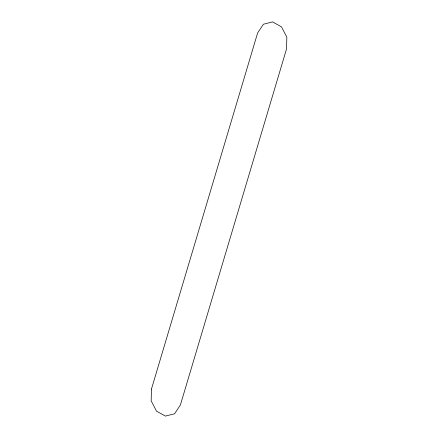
<?xml version="1.0" encoding="UTF-8"?>
<svg xmlns="http://www.w3.org/2000/svg" width="438" height="438" viewBox="0 0 438 438"><rect width="100%" height="100%" fill="white"/><g stroke="black" fill="none" stroke-linecap="round" stroke-linejoin="round"><path stroke-width="0.66" d="M151.449 389.097L151.165 400.847L156.508 411.162L165.444 416.1L174.559 413.779L180.368 405.079L286.551 48.903L286.835 37.153L281.492 26.838L272.556 21.9L263.441 24.221L257.632 32.921L151.449 389.097"/></g></svg>
